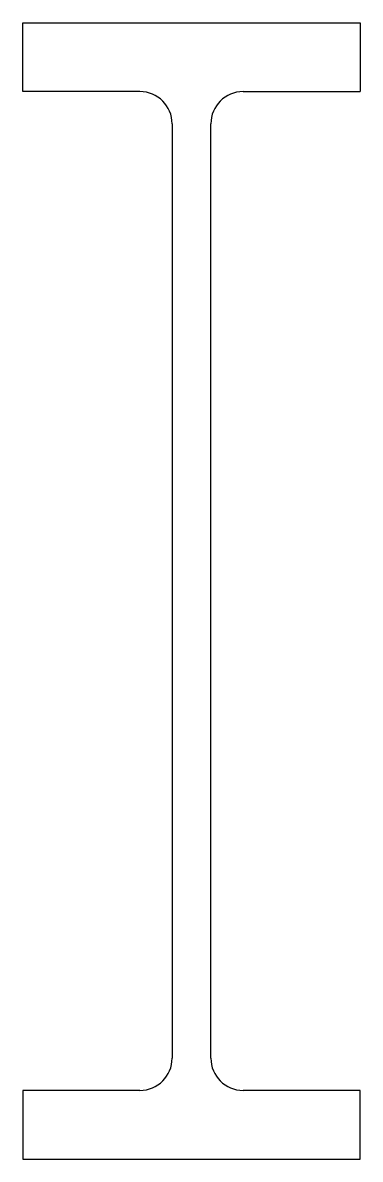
# Model space of a CAD drawing. Extents: x 0 to 314, y 0 to 1056.
import ezdxf

# ---------------------------------------------------------------- set-up
doc = ezdxf.new("R2010")
doc.units = 0
doc.header["$LTSCALE"] = 10
doc.header["$MEASUREMENT"] = 0
doc.layers.get('0').update_dxf_attribs({"linetype": 'CONTINUOUS'})

msp = doc.modelspace()

# ---------------------------------------------------------------- linework, layer by layer
for p, q in [((0, 1056), (314, 1056)), ((0, 992), (0, 1056)), ((314, 1056), (314, 992)), ((109, 992), (0, 992)), ((205, 992), (314, 992)), ((139, 962), (139, 94)), ((175, 94), (175, 962)), ((109, 64), (0, 64)), ((0, 64), (0, 0)), ((314, 64), (205, 64)), ((314, 0), (314, 64)), ((0, 0), (314, 0))]:
    msp.add_line(p, q)
for centre, start, end in [((109, 962), 0, 90), ((205, 962), 90, 180), ((109, 94), 270, 0), ((205, 94), 180, 270)]:
    msp.add_arc(centre, 30, start, end)

doc.saveas('drawing.dxf')
